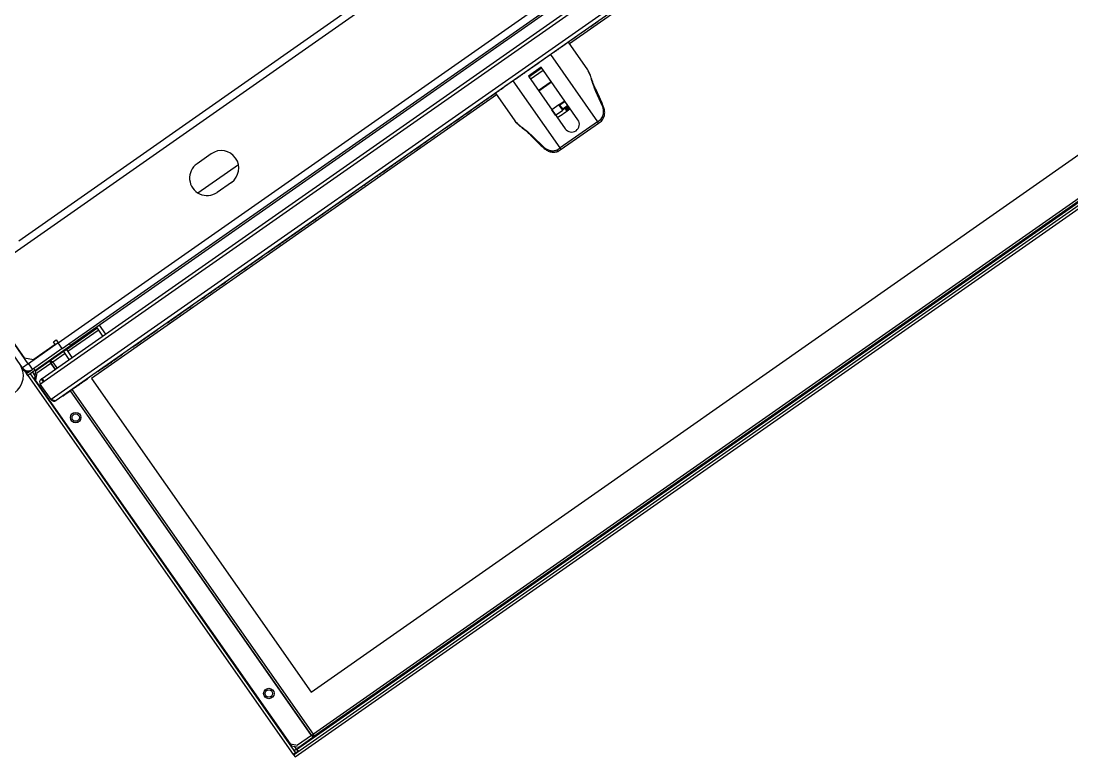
# Model space of a CAD drawing. Header units: millimetres. Extents: x 152904052 to 153933663, y 538271515 to 539240469.
# Drawn here: x 153353536 to 153354139, y 538946121 to 538946543 of the extents above; entities that cross this region are included whole.
import ezdxf

# ---------------------------------------------------------------- set-up
doc = ezdxf.new("R2010")
doc.units = ezdxf.units.MM
doc.layers.add('POWR', color=5, linetype='Continuous')

msp = doc.modelspace()

# ---------------------------------------------------------------- linework, layer by layer
at = {"layer": 'POWR', "color": 7}
for p, q in [((153353507.84, 538946393.29), (153355303.42, 538947650.57)), ((153353557.62, 538946358.81), (153355318.79, 538947592)), ((153353559.97, 538946355.45), (153355321.15, 538947588.64)), ((153353534.97, 538946417.3), (153354384.11, 538947011.87)), ((153353548.38, 538946338.36), (153354440.1, 538946962.75)), ((153353549.53, 538946336.73), (153354441.25, 538946961.11)), ((153354449.71, 538946953.74), (153353553.56, 538946326.24)), ((153354449.2, 538946950.81), (153353556.49, 538946325.73)), ((153354414.62, 538946952.42), (153353564.75, 538946357.33)), ((153353692.41, 538946122.72), (153354593.47, 538946753.66)), ((153353693.32, 538946121.41), (153354594.39, 538946752.35)), ((153353694.22, 538946125.71), (153354590.05, 538946752.97)), ((153353702.54, 538946158.64), (153354556.1, 538946756.3)), ((153354580.07, 538946746.47), (153353703.58, 538946132.75)), ((153354578.26, 538946746.79), (153353703.9, 538946134.56)), ((153353912.38, 538946573.4), (153353850.62, 538946530.15)), ((153353863.71, 538946540.73), (153353863.66, 538946540.81)), ((153353864.93, 538946541.58), (153353864.87, 538946541.66)), ((153353865.99, 538946542.32), (153353865.93, 538946542.4)), ((153353867.04, 538946543.06), (153353866.98, 538946543.14)), ((153353855.58, 538946535.04), (153353853.57, 538946533.63)), ((153353855.58, 538946535.04), (153353855.53, 538946535.12)), ((153353859.95, 538946538.09), (153353859.89, 538946538.17)), ((153353861.05, 538946538.86), (153353860.99, 538946538.94)), ((153353862.02, 538946539.54), (153353861.96, 538946539.62)), ((153353846.1, 538946528.39), (153353846.04, 538946528.48)), ((153353848.37, 538946529.99), (153353848.31, 538946530.07)), ((153353861.08, 538946515.2), (153353849.96, 538946531.09)), ((153353850.07, 538946531.17), (153353850.01, 538946531.25)), ((153353851.03, 538946531.85), (153353850.98, 538946531.93)), ((153353852.14, 538946532.62), (153353852.08, 538946532.7)), ((153353853.24, 538946533.4), (153353853.18, 538946533.48)), ((153353838.81, 538946523.29), (153353833.68, 538946519.7)), ((153353839.72, 538946523.93), (153353866.62, 538946485.51)), ((153353841.16, 538946524.94), (153353841.11, 538946525.02)), ((153353842.13, 538946525.61), (153353842.07, 538946525.7)), ((153353843.83, 538946526.8), (153353843.77, 538946526.88)), ((153353834.42, 538946516.67), (153353827.05, 538946511.51)), ((153353833.54, 538946519.6), (153353833.48, 538946519.68)), ((153353855.47, 538946486.61), (153353834.42, 538946516.67)), ((153353822.3, 538946511.73), (153353822.24, 538946511.81)), ((153353824.12, 538946513.01), (153353824.06, 538946513.09)), ((153353826.4, 538946514.6), (153353826.34, 538946514.68)), ((153353827.05, 538946511.51), (153353848.1, 538946481.45)), ((153353827.27, 538946511.18), (153353834.65, 538946516.35)), ((153353828.13, 538946509.96), (153353835.51, 538946515.12)), ((153353828.67, 538946516.19), (153353828.61, 538946516.27)), ((153353819.11, 538946509.5), (153353813.54, 538946505.6)), ((153353845.32, 538946470.59), (153353818.42, 538946509.01)), ((153353819.25, 538946509.6), (153353819.19, 538946509.68)), ((153353832.72, 538946503.4), (153353840.1, 538946508.56)), ((153353840.36, 538946508.19), (153353832.99, 538946503.02)), ((153353808.84, 538946500.9), (153353576.7, 538946338.35)), ((153353803.97, 538946498.89), (153353803.91, 538946498.98)), ((153353806.24, 538946500.49), (153353806.18, 538946500.57)), ((153353808.18, 538946501.84), (153353819.31, 538946485.95)), ((153353808.51, 538946502.08), (153353808.46, 538946502.16)), ((153353810.42, 538946503.41), (153353810.37, 538946503.5)), ((153353867.69, 538946499.89), (153353865.77, 538946504.05)), ((153353869.54, 538946494.44), (153353865.78, 538946502.8)), ((153353869.97, 538946494.49), (153353866.07, 538946502.83)), ((153353869.27, 538946496.19), (153353867.69, 538946499.89)), ((153353794.64, 538946492.36), (153353794.58, 538946492.44)), ((153353799.04, 538946495.44), (153353794.78, 538946492.46)), ((153353802.23, 538946497.67), (153353802.17, 538946497.76)), ((153353840.48, 538946492.35), (153353840.47, 538946492.34)), ((153353844.55, 538946495.2), (153353840.48, 538946492.35)), ((153353842.66, 538946489.24), (153353840.48, 538946492.35)), ((153353844.71, 538946495.32), (153353844.55, 538946495.2)), ((153353846.73, 538946492.09), (153353844.55, 538946495.2)), ((153353844.71, 538946495.32), (153353847.84, 538946497.51)), ((153353848.13, 538946497.1), (153353845.16, 538946495.02)), ((153353846.71, 538946492.82), (153353845.16, 538946495.02)), ((153353846.71, 538946492.82), (153353849.67, 538946494.89)), ((153353849.95, 538946494.49), (153353846.86, 538946492.32)), ((153353848.59, 538946492.1), (153353850.63, 538946493.52)), ((153353850.32, 538946493.96), (153353848.66, 538946492.8)), ((153353848.66, 538946492.8), (153353848.72, 538946492.72)), ((153353850.38, 538946493.88), (153353848.72, 538946492.72)), ((153353869.43, 538946495.63), (153353869.27, 538946496.19)), ((153353786.44, 538946486.62), (153353787.21, 538946487.16)), ((153353787.49, 538946487.36), (153353787.44, 538946487.44)), ((153353787.65, 538946487.47), (153353787.6, 538946487.55)), ((153353788.71, 538946488.21), (153353788.65, 538946488.29)), ((153353789.77, 538946488.95), (153353789.71, 538946489.03)), ((153353791.59, 538946490.23), (153353791.54, 538946490.31)), ((153353842.66, 538946489.24), (153353846.73, 538946492.09)), ((153353848.53, 538946492.18), (153353848.59, 538946492.1)), ((153353866.62, 538946485.51), (153353868.46, 538946486.8)), ((153353779.15, 538946481.52), (153353773.84, 538946477.8)), ((153353779.3, 538946481.62), (153353779.24, 538946481.7)), ((153353780.35, 538946482.36), (153353780.29, 538946482.44)), ((153353783.39, 538946484.49), (153353783.34, 538946484.57)), ((153353820.5, 538946484.67), (153353819.47, 538946485.8)), ((153353866.62, 538946485.51), (153353845.32, 538946470.59)), ((153353845.89, 538946469.77), (153353867.19, 538946484.69)), ((153353867.19, 538946484.69), (153353866.62, 538946485.51)), ((153353867.19, 538946484.69), (153353868.89, 538946485.88)), ((153353768.79, 538946474.26), (153353768.73, 538946474.34)), ((153353770, 538946475.11), (153353769.95, 538946475.19)), ((153353773.69, 538946477.7), (153353773.64, 538946477.78)), ((153353828.19, 538946477.73), (153353831.44, 538946474.51)), ((153353829.23, 538946477.04), (153353835.74, 538946470.52)), ((153353829.35, 538946477.3), (153353835.93, 538946470.9)), ((153353831.44, 538946474.51), (153353834.37, 538946471.75)), ((153353765.46, 538946471.93), (153353765.4, 538946472.01)), ((153353766.67, 538946472.78), (153353766.62, 538946472.86)), ((153353767.73, 538946473.52), (153353767.67, 538946473.6)), ((153353834.37, 538946471.75), (153353834.94, 538946471.31)), ((153353843.47, 538946469.3), (153353845.32, 538946470.59)), ((153353844.19, 538946468.59), (153353845.89, 538946469.77)), ((153353845.89, 538946469.77), (153353845.32, 538946470.59)), ((153353645.36, 538946467.12), (153353637.17, 538946461.39)), ((153353752.19, 538946462.64), (153353752.13, 538946462.72)), ((153353759.27, 538946467.59), (153353754.44, 538946464.22)), ((153353759.41, 538946467.69), (153353759.35, 538946467.77)), ((153353637.62, 538946444.71), (153353660.88, 538946460.99)), ((153353747.16, 538946459.11), (153353747.1, 538946459.2)), ((153353751.26, 538946461.98), (153353751.2, 538946462.07)), ((153353656.83, 538946450.74), (153353648.64, 538946445)), ((153353739.87, 538946454.01), (153353734.06, 538946449.95)), ((153353740.01, 538946454.11), (153353739.96, 538946454.19)), ((153353726.78, 538946444.84), (153353726.72, 538946444.93)), ((153353727.83, 538946445.58), (153353727.78, 538946445.67)), ((153353730.88, 538946447.71), (153353730.82, 538946447.8)), ((153353733.92, 538946449.85), (153353733.86, 538946449.93)), ((153353719.32, 538946439.62), (153353714.56, 538946436.29)), ((153353719.63, 538946439.84), (153353719.58, 538946439.92)), ((153353722.68, 538946441.97), (153353722.62, 538946442.06)), ((153353711.33, 538946434.03), (153353711.27, 538946434.11)), ((153353712.85, 538946435.09), (153353712.79, 538946435.17)), ((153353714.37, 538946436.16), (153353714.31, 538946436.24)), ((153353699.22, 538946425.55), (153353699.94, 538946426.05)), ((153353700.09, 538946426.15), (153353700.03, 538946426.24)), ((153353701.61, 538946427.22), (153353701.55, 538946427.3)), ((153353703.13, 538946428.29), (153353703.07, 538946428.37)), ((153353706.17, 538946430.42), (153353706.12, 538946430.5)), ((153353707.23, 538946431.16), (153353707.17, 538946431.24)), ((153353708.29, 538946431.9), (153353708.23, 538946431.98)), ((153353693.85, 538946421.79), (153353695.49, 538946422.94)), ((153353694.15, 538946422), (153353694.09, 538946422.08)), ((153353695.49, 538946422.94), (153353695.43, 538946423.02)), ((153353695.72, 538946423.1), (153353695.67, 538946423.18)), ((153353695.72, 538946423.1), (153353697.02, 538946424.01)), ((153353697.02, 538946424.01), (153353696.96, 538946424.09)), ((153353698.86, 538946425.29), (153353698.8, 538946425.38)), ((153353699.22, 538946425.55), (153353699.16, 538946425.63)), ((153353686.42, 538946416.58), (153353686.72, 538946416.79)), ((153353687, 538946416.99), (153353686.95, 538946417.08)), ((153353691.1, 538946419.86), (153353691.05, 538946419.95)), ((153353674.44, 538946408.19), (153353674.38, 538946408.28)), ((153353676.88, 538946409.91), (153353676.83, 538946409.99)), ((153353676.88, 538946409.91), (153353678.18, 538946410.82)), ((153353678.18, 538946410.82), (153353678.12, 538946410.9)), ((153353667.29, 538946403.19), (153353667.24, 538946403.27)), ((153353669.57, 538946404.78), (153353669.51, 538946404.87)), ((153353671.39, 538946406.06), (153353671.34, 538946406.15)), ((153353663.19, 538946400.32), (153353663.14, 538946400.4)), ((153353537.14, 538946344.47), (153353503.35, 538946392.72)), ((153353540.42, 538946346.76), (153353506.63, 538946395.01)), ((153353507.84, 538946393.29), (153353538.06, 538946350.12)), ((153353648.29, 538946389.88), (153353648.23, 538946389.97)), ((153353651.33, 538946392.02), (153353651.27, 538946392.1)), ((153353640.09, 538946384.14), (153353640.03, 538946384.23)), ((153353643.13, 538946386.27), (153353643.07, 538946386.36)), ((153353646.17, 538946388.4), (153353646.12, 538946388.49)), ((153353647.23, 538946389.14), (153353647.17, 538946389.23)), ((153353647.52, 538946389.35), (153353647.93, 538946389.64)), ((153353632.42, 538946378.77), (153353632.36, 538946378.85)), ((153353634.49, 538946380.22), (153353634.43, 538946380.3)), ((153353624.8, 538946373.44), (153353624.74, 538946373.52)), ((153353562.43, 538946354.98), (153353579.84, 538946367.17)), ((153353563.18, 538946353.91), (153353580.59, 538946366.1)), ((153353579.5, 538946367.66), (153353583.03, 538946362.62)), ((153353581.14, 538946368.81), (153353584.66, 538946363.77)), ((153353614.6, 538946366.3), (153353614.54, 538946366.38)), ((153353620.09, 538946370.14), (153353620.04, 538946370.22)), ((153353554.83, 538946359.3), (153353556.47, 538946360.45)), ((153353556.47, 538946360.45), (153353557.62, 538946358.81)), ((153353606.4, 538946360.56), (153353606.34, 538946360.64)), ((153353607.46, 538946361.29), (153353607.4, 538946361.38)), ((153353608.51, 538946362.03), (153353608.46, 538946362.12)), ((153353557.67, 538946358.73), (153353540.55, 538946346.74)), ((153353559.97, 538946355.45), (153353542.85, 538946343.46)), ((153353555.92, 538946357.74), (153353543.63, 538946349.14)), ((153353544.27, 538946343), (153353564.75, 538946357.33)), ((153353560.71, 538946353.77), (153353547.28, 538946344.37)), ((153353555.92, 538946357.74), (153353554.83, 538946359.3)), ((153353557.67, 538946358.73), (153353557.62, 538946358.81)), ((153353559.97, 538946355.45), (153353557.67, 538946358.73)), ((153353560.71, 538946353.77), (153353560.37, 538946354.27)), ((153353562.49, 538946354.9), (153353560.85, 538946353.75)), ((153353563.98, 538946349.29), (153353560.85, 538946353.75)), ((153353565.62, 538946350.43), (153353562.49, 538946354.9)), ((153353564.75, 538946357.33), (153353564.06, 538946358.32)), ((153353603.89, 538946358.79), (153353603.83, 538946358.88)), ((153353538.06, 538946350.12), (153353543.63, 538946349.14)), ((153353553.42, 538946347.2), (153353552.73, 538946348.18)), ((153353553.42, 538946347.2), (153353554.54, 538946347.86)), ((153353553.46, 538946347.14), (153353554.44, 538946347.83)), ((153353554.54, 538946347.86), (153353553.47, 538946347.12)), ((153353554.54, 538946347.86), (153353561.54, 538946352.77)), ((153353556.98, 538946344.38), (153353554.54, 538946347.86)), ((153353589.84, 538946348.96), (153353589.79, 538946349.04)), ((153353540.42, 538946346.76), (153353537.14, 538946344.47)), ((153353538.17, 538946342.99), (153353537.14, 538946344.47)), ((153353538.51, 538946343.23), (153353538.17, 538946342.99)), ((153353538.17, 538946342.99), (153353539.49, 538946341.11)), ((153353539.49, 538946341.11), (153353542.85, 538946343.46)), ((153353544.27, 538946343), (153353540.18, 538946340.13)), ((153353540.55, 538946346.74), (153353542.85, 538946343.46)), ((153353540.65, 538946342.24), (153353540.8, 538946342.03)), ((153353541.1, 538946342.48), (153353540.69, 538946342.19)), ((153353540.74, 538946342.11), (153353542.05, 538946343.03)), ((153353540.91, 538946342.74), (153353541.1, 538946342.48)), ((153353541.1, 538946342.48), (153353541.7, 538946342.9)), ((153353542.05, 538946343.03), (153353542.11, 538946342.95)), ((153353542.8, 538946341.96), (153353544.23, 538946339.92)), ((153353543.59, 538946343.98), (153353544.27, 538946343)), ((153353544.7, 538946342.56), (153353543.96, 538946338.38)), ((153353547.28, 538946344.37), (153353544.7, 538946342.56)), ((153353545.43, 538946341.52), (153353553.37, 538946347.08)), ((153353547.28, 538946344.37), (153353546.94, 538946344.86)), ((153353553.46, 538946347.14), (153353553.37, 538946347.08)), ((153353553.37, 538946347.08), (153353555.83, 538946343.58)), ((153353555.91, 538946343.64), (153353553.47, 538946347.12)), ((153353583.47, 538946344.5), (153353583.41, 538946344.58)), ((153353587.57, 538946347.37), (153353587.51, 538946347.45)), ((153353540.18, 538946340.13), (153353539.49, 538946341.11)), ((153353540.18, 538946340.13), (153353692.35, 538946122.81)), ((153353541.49, 538946341.05), (153353693.66, 538946123.72)), ((153353543.96, 538946338.38), (153353544.69, 538946337.34)), ((153353545.43, 538946341.52), (153353544.69, 538946337.34)), ((153353690.64, 538946128.9), (153353544.69, 538946337.34)), ((153353547.31, 538946335.17), (153353549.53, 538946336.73)), ((153353547.8, 538946337.96), (153353548.32, 538946338.32)), ((153353547.8, 538946337.96), (153353548.95, 538946336.32)), ((153353548.32, 538946338.32), (153353548.38, 538946338.36)), ((153353549.47, 538946336.68), (153353548.32, 538946338.32)), ((153353549.53, 538946336.73), (153353548.38, 538946338.36)), ((153353576.7, 538946338.35), (153353702.54, 538946158.64)), ((153353553.56, 538946326.24), (153353547.31, 538946335.17)), ((153353564.49, 538946331.21), (153353702.77, 538946133.73)), ((153353702.83, 538946133.81), (153353564.57, 538946331.27)), ((153353565.41, 538946331.85), (153353565.35, 538946331.94)), ((153353703.9, 538946134.56), (153353565.64, 538946332.01)), ((153353567.68, 538946333.44), (153353567.63, 538946333.53)), ((153353560.54, 538946328.44), (153353560.48, 538946328.53)), ((153353702.77, 538946133.73), (153353694.82, 538946128.17)), ((153353695.55, 538946127.12), (153353703.5, 538946132.69)), ((153353702.77, 538946133.73), (153353702.85, 538946133.79)), ((153353702.83, 538946133.81), (153353703.9, 538946134.56)), ((153353702.85, 538946133.79), (153353703.83, 538946134.47)), ((153353703.9, 538946134.56), (153353702.89, 538946133.73)), ((153353702.89, 538946133.73), (153353703.58, 538946132.75)), ((153353703.58, 538946132.75), (153353703.5, 538946132.69)), ((153353690.64, 538946128.9), (153353691.37, 538946127.86)), ((153353690.64, 538946128.9), (153353694.82, 538946128.17)), ((153353691.37, 538946127.86), (153353695.55, 538946127.12)), ((153353692.9, 538946127.59), (153353694.22, 538946125.71)), ((153353693.66, 538946123.72), (153353692.35, 538946122.81)), ((153353692.37, 538946122.78), (153353692.35, 538946122.81)), ((153353695.31, 538946124.84), (153353692.37, 538946122.78)), ((153353692.41, 538946122.72), (153353692.37, 538946122.78)), ((153353692.41, 538946122.72), (153353693.32, 538946121.41))]:
    msp.add_line(p, q, dxfattribs=at)
at = {"layer": 'POWR', "color": 7, "flags": 128}
for points in [[(153353865.77, 538946504.05), (153353865.78, 538946504.01), (153353865.73, 538946503.92), (153353865.65, 538946503.84)], [(153353867.69, 538946499.89), (153353867.69, 538946499.87), (153353867.65, 538946499.79), (153353867.55, 538946499.69)], [(153353869.97, 538946494.49), (153353869.97, 538946494.49), (153353869.9, 538946494.51), (153353869.76, 538946494.49), (153353869.54, 538946494.44)], [(153353828.19, 538946477.73), (153353828.22, 538946477.71), (153353828.32, 538946477.73), (153353828.42, 538946477.77)], [(153353831.68, 538946474.57), (153353831.55, 538946474.5), (153353831.46, 538946474.5), (153353831.44, 538946474.51)], [(153353835.93, 538946470.9), (153353835.8, 538946470.72), (153353835.74, 538946470.59), (153353835.74, 538946470.52), (153353835.74, 538946470.52)], [(153353562.49, 538946354.9), (153353562.22, 538946355.21), (153353561.99, 538946355.4)]]:
    msp.add_lwpolyline(points, dxfattribs=at)
at = {"layer": 'POWR', "color": 7}
for centre, radius in [((153353567.64, 538946315.9), 3), ((153353567.64, 538946315.9), 2.1), ((153353678.34, 538946157.8), 3), ((153353678.34, 538946157.8), 2.1)]:
    msp.add_circle(centre, radius, dxfattribs=at)
for centre, radius, start, end in [((153353865.95, 538946502.53), 0.323, 69.39241, 122.23187), ((153353789.43, 538946573.07), 101, 302.44637, 307.55364), ((153353830.63, 538946501.15), 18.47, 330.65661, 331.47693), ((153353842.69, 538946493.73), 6.04, 345.14004, 351.17991), ((153353842.75, 538946493.65), 6.04, 345.11148, 351.15069), ((153353851.78, 538946484.03), 4.5, 214.99999, 34.99999), ((153353867.36, 538946485.73), 1.54, 5.51994, 44.03293), ((153353868.32, 538946486.7), 1, 304.99999, 321.2293), ((153353829.55, 538946477.04), 0.324, 127.81241, 180.51799), ((153353651.09, 538946458.93), 10, 304.99999, 124.99999), ((153353844.86, 538946469.98), 1.54, 205.96707, 244.48005), ((153353843.62, 538946469.4), 1, 288.73931, 304.99999), ((153353642.9, 538946453.2), 10, 124.99999, 304.99999), ((153353560.77, 538946353.69), 0.1, 34.99999, 124.99999), ((153353525.65, 538946339.96), 12, 304.99999, 34.99999), ((153353540.5, 538946346.82), 4.1, 214.99999, 304.99999), ((153353539.89, 538946344.2), 2.1, 214.99999, 304.99999), ((153353540.5, 538946346.82), 0.1, 214.99999, 304.99999), ((153353548.95, 538946336.32), 2, 124.99999, 214.99999), ((153353555.28, 538946327.45), 2.1, 214.99999, 304.99999)]:
    msp.add_arc(centre, radius, start, end, dxfattribs=at)
for points, knots in [([(153353862.02, 538946539.54), (153353862.09, 538946539.59), (153353862.25, 538946539.7), (153353863.03, 538946540.25), (153353863.43, 538946540.53)], [0, 0, 0, 0, 0.498681, 1, 1, 1, 1]), ([(153353863.71, 538946540.73), (153353863.76, 538946540.76), (153353863.87, 538946540.84), (153353864.28, 538946541.12), (153353864.61, 538946541.35), (153353864.64, 538946541.38)], [0, 0, 0, 0, 0.4628822, 0.9389635, 1, 1, 1, 1]), ([(153353864.93, 538946541.58), (153353864.95, 538946541.59), (153353865, 538946541.63), (153353865.27, 538946541.82), (153353865.6, 538946542.05), (153353865.86, 538946542.23), (153353865.99, 538946542.32)], [0, 0, 0, 0, 0.277096, 0.562127, 0.784508, 1, 1, 1, 1]), ([(153353865.99, 538946542.32), (153353866.09, 538946542.39), (153353866.29, 538946542.53), (153353866.58, 538946542.73), (153353866.83, 538946542.91), (153353867.01, 538946543.04), (153353867.03, 538946543.05), (153353867.04, 538946543.06)], [0, 0, 0, 0, 0.202461, 0.382409, 0.553418, 0.762152, 1, 1, 1, 1]), ([(153353858.84, 538946537.32), (153353858.89, 538946537.35), (153353858.96, 538946537.4), (153353859.47, 538946537.76), (153353859.66, 538946537.89)], [0, 0, 0, 0, 0.636046, 1, 1, 1, 1]), ([(153353859.95, 538946538.09), (153353859.99, 538946538.12), (153353860.07, 538946538.18), (153353860.56, 538946538.52), (153353860.76, 538946538.66)], [0, 0, 0, 0, 0.573497, 1, 1, 1, 1]), ([(153353861.05, 538946538.86), (153353861.1, 538946538.9), (153353861.15, 538946538.94), (153353861.66, 538946539.29), (153353861.73, 538946539.34)], [0, 0, 0, 0, 0.864861, 1, 1, 1, 1]), ([(153353846.1, 538946528.39), (153353846.32, 538946528.55), (153353846.75, 538946528.85), (153353847.37, 538946529.29), (153353847.91, 538946529.66), (153353848.3, 538946529.94), (153353848.35, 538946529.97), (153353848.37, 538946529.99)], [0, 0, 0, 0, 0.200326, 0.380186, 0.552394, 0.762539, 1, 1, 1, 1]), ([(153353848.66, 538946530.19), (153353848.83, 538946530.31), (153353849.36, 538946530.68), (153353849.94, 538946531.08), (153353850.02, 538946531.14), (153353850.07, 538946531.17)], [0, 0, 0, 0, 0.183834, 0.566866, 1, 1, 1, 1]), ([(153353850.35, 538946531.37), (153353850.49, 538946531.47), (153353850.98, 538946531.81), (153353851.01, 538946531.83), (153353851.03, 538946531.85)], [0, 0, 0, 0, 0.285051, 1, 1, 1, 1]), ([(153353851.32, 538946532.05), (153353851.48, 538946532.16), (153353852.07, 538946532.57), (153353852.11, 538946532.6), (153353852.14, 538946532.62)], [0, 0, 0, 0, 0.278107, 1, 1, 1, 1]), ([(153353852.42, 538946532.82), (153353852.56, 538946532.92), (153353853.19, 538946533.36), (153353853.22, 538946533.38), (153353853.24, 538946533.4)], [0, 0, 0, 0, 0.216364, 1, 1, 1, 1]), ([(153353838.96, 538946523.39), (153353839, 538946523.42), (153353839.08, 538946523.48), (153353839.59, 538946523.83), (153353839.77, 538946523.96)], [0, 0, 0, 0, 0.6377227, 1, 1, 1, 1]), ([(153353840.06, 538946524.16), (153353840.1, 538946524.2), (153353840.18, 538946524.25), (153353840.67, 538946524.59), (153353840.88, 538946524.74)], [0, 0, 0, 0, 0.5752, 1, 1, 1, 1]), ([(153353841.16, 538946524.94), (153353841.21, 538946524.97), (153353841.26, 538946525.01), (153353841.77, 538946525.37), (153353841.84, 538946525.41)], [0, 0, 0, 0, 0.8657195, 1, 1, 1, 1]), ([(153353842.13, 538946525.61), (153353842.21, 538946525.67), (153353842.36, 538946525.77), (153353843.15, 538946526.33), (153353843.54, 538946526.6)], [0, 0, 0, 0, 0.500808, 1, 1, 1, 1]), ([(153353843.83, 538946526.8), (153353843.87, 538946526.84), (153353843.97, 538946526.9), (153353844.56, 538946527.32), (153353845.28, 538946527.82), (153353845.83, 538946528.2), (153353846.1, 538946528.39)], [0, 0, 0, 0, 0.278741, 0.563046, 0.784518, 1, 1, 1, 1]), ([(153353828.95, 538946516.39), (153353829.16, 538946516.53), (153353829.74, 538946516.94), (153353830.36, 538946517.37), (153353830.45, 538946517.44), (153353830.49, 538946517.47)], [0, 0, 0, 0, 0.208809, 0.582111, 1, 1, 1, 1]), ([(153353830.78, 538946517.67), (153353831.17, 538946517.94), (153353832.2, 538946518.66), (153353833.31, 538946519.44), (153353833.46, 538946519.54), (153353833.54, 538946519.6)], [0, 0, 0, 0, 0.220418, 0.587952, 1, 1, 1, 1]), ([(153353819.25, 538946509.6), (153353819.31, 538946509.64), (153353819.44, 538946509.73), (153353820.42, 538946510.41), (153353821.28, 538946511.02), (153353821.95, 538946511.48), (153353822.01, 538946511.53)], [0, 0, 0, 0, 0.320732, 0.643848, 0.967889, 1, 1, 1, 1]), ([(153353822.3, 538946511.73), (153353822.39, 538946511.79), (153353822.57, 538946511.92), (153353823.28, 538946512.41), (153353823.82, 538946512.79), (153353823.84, 538946512.8)], [0, 0, 0, 0, 0.488031, 0.980841, 1, 1, 1, 1]), ([(153353824.12, 538946513.01), (153353824.17, 538946513.04), (153353824.26, 538946513.1), (153353824.86, 538946513.52), (153353825.58, 538946514.02), (153353826.12, 538946514.41), (153353826.4, 538946514.6)], [0, 0, 0, 0, 0.280617, 0.564085, 0.784519, 1, 1, 1, 1]), ([(153353826.4, 538946514.6), (153353826.62, 538946514.75), (153353827.05, 538946515.05), (153353827.67, 538946515.49), (153353828.2, 538946515.86), (153353828.6, 538946516.14), (153353828.64, 538946516.17), (153353828.67, 538946516.19)], [0, 0, 0, 0, 0.197776, 0.377561, 0.551236, 0.763085, 1, 1, 1, 1]), ([(153353865.78, 538946502.8), (153353865.26, 538946504.02), (153353864.23, 538946506.43), (153353863.24, 538946509.9), (153353862.29, 538946513.03), (153353861.49, 538946514.48), (153353861.08, 538946515.2)], [0, 0, 0, 0, 0.250492, 0.499894, 0.749533, 1, 1, 1, 1]), ([(153353866.07, 538946502.83), (153353865.52, 538946504.06), (153353864.45, 538946506.49), (153353863.38, 538946509.89), (153353862.54, 538946512.47), (153353861.93, 538946513.56), (153353861.72, 538946513.92)], [0, 0, 0, 0, 0.296401, 0.584906, 0.860456, 1, 1, 1, 1]), ([(153353810.71, 538946503.62), (153353810.94, 538946503.78), (153353811.73, 538946504.33), (153353812.7, 538946505.01), (153353813.39, 538946505.49), (153353813.39, 538946505.49), (153353813.39, 538946505.49)], [0, 0, 0, 0, 0.127386, 0.442572, 0.778727, 1, 1, 1, 1]), ([(153353802.23, 538946497.67), (153353802.3, 538946497.73), (153353802.45, 538946497.83), (153353803.27, 538946498.41), (153353803.68, 538946498.69)], [0, 0, 0, 0, 0.505805, 1, 1, 1, 1]), ([(153353803.97, 538946498.89), (153353804.01, 538946498.93), (153353804.11, 538946498.99), (153353804.7, 538946499.41), (153353805.42, 538946499.91), (153353805.97, 538946500.3), (153353806.24, 538946500.49)], [0, 0, 0, 0, 0.282673, 0.565113, 0.784379, 1, 1, 1, 1]), ([(153353805.27, 538946499.8), (153353805.31, 538946499.83), (153353805.38, 538946499.89), (153353805.79, 538946500.17), (153353806.1, 538946500.39), (153353806.2, 538946500.46)], [0, 0, 0, 0, 0.407525, 0.812587, 1, 1, 1, 1]), ([(153353806.24, 538946500.49), (153353806.47, 538946500.64), (153353806.9, 538946500.95), (153353807.52, 538946501.38), (153353808.05, 538946501.75), (153353808.44, 538946502.03), (153353808.49, 538946502.06), (153353808.51, 538946502.08)], [0, 0, 0, 0, 0.195186, 0.375029, 0.550308, 0.763878, 1, 1, 1, 1]), ([(153353808.8, 538946502.28), (153353809.04, 538946502.44), (153353809.65, 538946502.87), (153353810.29, 538946503.32), (153353810.38, 538946503.38), (153353810.42, 538946503.41)], [0, 0, 0, 0, 0.232742, 0.596915, 1, 1, 1, 1]), ([(153353791.88, 538946490.43), (153353792.27, 538946490.7), (153353793.3, 538946491.42), (153353794.4, 538946492.19), (153353794.55, 538946492.3), (153353794.64, 538946492.36)], [0, 0, 0, 0, 0.2229314, 0.5937136, 1, 1, 1, 1]), ([(153353799.18, 538946495.54), (153353799.24, 538946495.59), (153353799.37, 538946495.67), (153353800.35, 538946496.36), (153353801.21, 538946496.96), (153353801.88, 538946497.43), (153353801.94, 538946497.47)], [0, 0, 0, 0, 0.323387, 0.646124, 0.968107, 1, 1, 1, 1]), ([(153353845.16, 538946495.02), (153353845.13, 538946495.06), (153353845.06, 538946495.15), (153353844.96, 538946495.25), (153353844.85, 538946495.32), (153353844.77, 538946495.34), (153353844.73, 538946495.32), (153353844.71, 538946495.32)], [0, 0, 0, 0, 0.199084, 0.398243, 0.602154, 0.81712, 1, 1, 1, 1]), ([(153353846.86, 538946492.32), (153353846.86, 538946492.35), (153353846.88, 538946492.4), (153353846.86, 538946492.53), (153353846.8, 538946492.68), (153353846.73, 538946492.77), (153353846.71, 538946492.82)], [0, 0, 0, 0, 0.258878, 0.5197, 0.769477, 1, 1, 1, 1]), ([(153353868.46, 538946486.8), (153353868.87, 538946487.36), (153353869.67, 538946488.48), (153353870.21, 538946490.44), (153353870.2, 538946492.46), (153353869.76, 538946493.78), (153353869.54, 538946494.44)], [0, 0, 0, 0, 0.250258, 0.499045, 0.748633, 1, 1, 1, 1]), ([(153353869.09, 538946486.07), (153353869.52, 538946486.7), (153353870.37, 538946487.97), (153353870.84, 538946490.17), (153353870.73, 538946492.38), (153353870.22, 538946493.79), (153353869.97, 538946494.49)], [0, 0, 0, 0, 0.253049, 0.505786, 0.755206, 1, 1, 1, 1]), ([(153353783.39, 538946484.49), (153353783.48, 538946484.55), (153353783.64, 538946484.66), (153353784.71, 538946485.41), (153353786.03, 538946486.33), (153353787.01, 538946487.02), (153353787.49, 538946487.36)], [0, 0, 0, 0, 0.284722, 0.565801, 0.783864, 1, 1, 1, 1]), ([(153353787.65, 538946487.47), (153353787.68, 538946487.49), (153353787.72, 538946487.52), (153353787.99, 538946487.71), (153353788.33, 538946487.95), (153353788.59, 538946488.12), (153353788.71, 538946488.21)], [0, 0, 0, 0, 0.284527, 0.565941, 0.784106, 1, 1, 1, 1]), ([(153353788.71, 538946488.21), (153353788.82, 538946488.28), (153353789.02, 538946488.43), (153353789.31, 538946488.63), (153353789.55, 538946488.8), (153353789.73, 538946488.93), (153353789.76, 538946488.94), (153353789.77, 538946488.95)], [0, 0, 0, 0, 0.192797, 0.372769, 0.549614, 0.764802, 1, 1, 1, 1]), ([(153353790.05, 538946489.15), (153353790.26, 538946489.3), (153353790.84, 538946489.7), (153353791.45, 538946490.13), (153353791.55, 538946490.2), (153353791.59, 538946490.23)], [0, 0, 0, 0, 0.21141, 0.588016, 1, 1, 1, 1]), ([(153353868.46, 538946486.8), (153353868.54, 538946486.73), (153353868.7, 538946486.6), (153353868.9, 538946486.4), (153353869.05, 538946486.23), (153353869.1, 538946486.14), (153353869.11, 538946486.09), (153353869.1, 538946486.08), (153353869.09, 538946486.07)], [0, 0, 0, 0, 0.202775, 0.416337, 0.615691, 0.832668, 0.904295, 1, 1, 1, 1]), ([(153353779.3, 538946481.62), (153353779.34, 538946481.65), (153353779.4, 538946481.69), (153353779.9, 538946482.04), (153353780.06, 538946482.16)], [0, 0, 0, 0, 0.666638, 1, 1, 1, 1]), ([(153353780.35, 538946482.36), (153353780.41, 538946482.4), (153353780.53, 538946482.48), (153353781.51, 538946483.17), (153353782.38, 538946483.78), (153353783.05, 538946484.25), (153353783.11, 538946484.29)], [0, 0, 0, 0, 0.326255, 0.648557, 0.96833, 1, 1, 1, 1]), ([(153353819.31, 538946485.95), (153353819.85, 538946485.32), (153353820.94, 538946484.07), (153353823.54, 538946482.11), (153353826.47, 538946480), (153353828.39, 538946478.2), (153353829.35, 538946477.3)], [0, 0, 0, 0, 0.250334, 0.499658, 0.749382, 1, 1, 1, 1]), ([(153353820.3, 538946484.9), (153353820.57, 538946484.59), (153353821.37, 538946483.65), (153353823.48, 538946482), (153353826.31, 538946479.83), (153353828.24, 538946477.99), (153353829.23, 538946477.04)], [0, 0, 0, 0, 0.136925, 0.411253, 0.697854, 1, 1, 1, 1]), ([(153353767.73, 538946473.52), (153353767.84, 538946473.59), (153353768.04, 538946473.74), (153353768.33, 538946473.94), (153353768.57, 538946474.11), (153353768.75, 538946474.23), (153353768.77, 538946474.25), (153353768.79, 538946474.26)], [0, 0, 0, 0, 0.190165, 0.370551, 0.549345, 0.766286, 1, 1, 1, 1]), ([(153353769.07, 538946474.46), (153353769.22, 538946474.56), (153353769.56, 538946474.8), (153353769.92, 538946475.06), (153353769.98, 538946475.09), (153353770, 538946475.11)], [0, 0, 0, 0, 0.249912, 0.610843, 1, 1, 1, 1]), ([(153353770.29, 538946475.31), (153353770.37, 538946475.37), (153353770.73, 538946475.62), (153353770.75, 538946475.64), (153353770.77, 538946475.65)], [0, 0, 0, 0, 0.236347, 1, 1, 1, 1]), ([(153353771.06, 538946475.85), (153353771.4, 538946476.09), (153353772.39, 538946476.78), (153353773.45, 538946477.52), (153353773.61, 538946477.64), (153353773.69, 538946477.7)], [0, 0, 0, 0, 0.204877, 0.587016, 1, 1, 1, 1]), ([(153353759.41, 538946467.69), (153353759.47, 538946467.73), (153353759.59, 538946467.82), (153353760.56, 538946468.5), (153353761.47, 538946469.14), (153353762.19, 538946469.64), (153353762.29, 538946469.71)], [0, 0, 0, 0, 0.322741, 0.637677, 0.948107, 1, 1, 1, 1]), ([(153353762.57, 538946469.91), (153353762.66, 538946469.97), (153353762.82, 538946470.08), (153353763.85, 538946470.81), (153353764.78, 538946471.46), (153353765.17, 538946471.73)], [0, 0, 0, 0, 0.374024, 0.738018, 1, 1, 1, 1]), ([(153353765.46, 538946471.93), (153353765.51, 538946471.96), (153353765.6, 538946472.03), (153353766.02, 538946472.32), (153353766.35, 538946472.55), (153353766.39, 538946472.58)], [0, 0, 0, 0, 0.476481, 0.940872, 1, 1, 1, 1]), ([(153353766.67, 538946472.78), (153353766.69, 538946472.79), (153353766.74, 538946472.82), (153353767.01, 538946473.02), (153353767.35, 538946473.26), (153353767.6, 538946473.43), (153353767.73, 538946473.52)], [0, 0, 0, 0, 0.286939, 0.566737, 0.783446, 1, 1, 1, 1]), ([(153353835.74, 538946470.52), (153353836.3, 538946470.04), (153353837.45, 538946469.09), (153353839.49, 538946468.22), (153353841.72, 538946467.9), (153353843.2, 538946468.27), (153353843.94, 538946468.46)], [0, 0, 0, 0, 0.244116, 0.493697, 0.74711, 1, 1, 1, 1]), ([(153353835.93, 538946470.9), (153353836.47, 538946470.47), (153353837.56, 538946469.61), (153353839.46, 538946468.91), (153353841.47, 538946468.74), (153353842.8, 538946469.11), (153353843.47, 538946469.3)], [0, 0, 0, 0, 0.251041, 0.499952, 0.749046, 1, 1, 1, 1]), ([(153353843.94, 538946468.46), (153353843.94, 538946468.46), (153353843.92, 538946468.45), (153353843.88, 538946468.48), (153353843.81, 538946468.56), (153353843.7, 538946468.75), (153353843.58, 538946469.01), (153353843.51, 538946469.2), (153353843.47, 538946469.3)], [0, 0, 0, 0, 0.095788, 0.16741, 0.384387, 0.583702, 0.797244, 1, 1, 1, 1]), ([(153353751.54, 538946462.19), (153353751.67, 538946462.27), (153353752.12, 538946462.59), (153353752.16, 538946462.62), (153353752.19, 538946462.64)], [0, 0, 0, 0, 0.269927, 1, 1, 1, 1]), ([(153353752.47, 538946462.84), (153353752.78, 538946463.05), (153353753.49, 538946463.55), (153353754.14, 538946464), (153353754.23, 538946464.07), (153353754.28, 538946464.1)], [0, 0, 0, 0, 0.2711005, 0.6389832, 1, 1, 1, 1]), ([(153353743.06, 538946456.24), (153353743.14, 538946456.3), (153353743.29, 538946456.41), (153353744.37, 538946457.17), (153353745.71, 538946458.1), (153353746.67, 538946458.77), (153353747.16, 538946459.11)], [0, 0, 0, 0, 0.289382, 0.566747, 0.781866, 1, 1, 1, 1]), ([(153353747.16, 538946459.11), (153353747.77, 538946459.54), (153353748.97, 538946460.38), (153353750.32, 538946461.33), (153353751.12, 538946461.89), (153353751.21, 538946461.95), (153353751.26, 538946461.98)], [0, 0, 0, 0, 0.27835, 0.548508, 0.767344, 1, 1, 1, 1]), ([(153353740.01, 538946454.11), (153353740.08, 538946454.16), (153353740.21, 538946454.25), (153353740.93, 538946454.75), (153353741.63, 538946455.24), (153353741.84, 538946455.39)], [0, 0, 0, 0, 0.418774, 0.822133, 1, 1, 1, 1]), ([(153353742.13, 538946455.59), (153353742.16, 538946455.61), (153353742.19, 538946455.64), (153353742.72, 538946456.01), (153353742.77, 538946456.04)], [0, 0, 0, 0, 0.900928, 1, 1, 1, 1]), ([(153353725.72, 538946444.1), (153353725.74, 538946444.12), (153353725.78, 538946444.15), (153353726.06, 538946444.34), (153353726.41, 538946444.58), (153353726.65, 538946444.76), (153353726.78, 538946444.84)], [0, 0, 0, 0, 0.291578, 0.566821, 0.780385, 1, 1, 1, 1]), ([(153353726.78, 538946444.84), (153353726.94, 538946444.95), (153353727.25, 538946445.17), (153353727.59, 538946445.41), (153353727.8, 538946445.56), (153353727.82, 538946445.58), (153353727.83, 538946445.58)], [0, 0, 0, 0, 0.276042, 0.54912, 0.769614, 1, 1, 1, 1]), ([(153353728.12, 538946445.78), (153353728.27, 538946445.89), (153353729, 538946446.4), (153353729.92, 538946447.05), (153353730.74, 538946447.62), (153353730.83, 538946447.68), (153353730.88, 538946447.71)], [0, 0, 0, 0, 0.084425, 0.429681, 0.7083, 1, 1, 1, 1]), ([(153353731.16, 538946447.92), (153353731.55, 538946448.19), (153353732.57, 538946448.9), (153353733.66, 538946449.66), (153353733.83, 538946449.78), (153353733.92, 538946449.85)], [0, 0, 0, 0, 0.2287359, 0.6051431, 1, 1, 1, 1]), ([(153353719.63, 538946439.84), (153353719.69, 538946439.88), (153353719.81, 538946439.96), (153353720.78, 538946440.65), (153353721.67, 538946441.27), (153353722.33, 538946441.73), (153353722.39, 538946441.77)], [0, 0, 0, 0, 0.3375243, 0.657783, 0.9690212, 1, 1, 1, 1]), ([(153353722.68, 538946441.97), (153353722.75, 538946442.03), (153353722.9, 538946442.13), (153353724.01, 538946442.9), (153353724.93, 538946443.55), (153353725.41, 538946443.89), (153353725.43, 538946443.9)], [0, 0, 0, 0, 0.368412, 0.715641, 0.985435, 1, 1, 1, 1]), ([(153353708.57, 538946432.1), (153353708.72, 538946432.2), (153353709.46, 538946432.72), (153353710.37, 538946433.36), (153353711.18, 538946433.93), (153353711.28, 538946433.99), (153353711.33, 538946434.03)], [0, 0, 0, 0, 0.083906, 0.432245, 0.711919, 1, 1, 1, 1]), ([(153353711.66, 538946434.26), (153353711.98, 538946434.48), (153353712.68, 538946434.98), (153353712.79, 538946435.05), (153353712.85, 538946435.09)], [0, 0, 0, 0, 0.463983, 1, 1, 1, 1]), ([(153353713.14, 538946435.29), (153353713.44, 538946435.5), (153353714.2, 538946436.04), (153353714.31, 538946436.11), (153353714.37, 538946436.16)], [0, 0, 0, 0, 0.389317, 1, 1, 1, 1]), ([(153353700.09, 538946426.15), (153353700.16, 538946426.2), (153353700.3, 538946426.3), (153353700.83, 538946426.68), (153353701.31, 538946427.01), (153353701.32, 538946427.02)], [0, 0, 0, 0, 0.512682, 0.99148, 1, 1, 1, 1]), ([(153353701.61, 538946427.22), (153353701.66, 538946427.26), (153353701.76, 538946427.33), (153353702.27, 538946427.68), (153353702.75, 538946428.02), (153353702.84, 538946428.09)], [0, 0, 0, 0, 0.460446, 0.890899, 1, 1, 1, 1]), ([(153353703.13, 538946428.29), (153353703.16, 538946428.31), (153353703.23, 538946428.36), (153353703.77, 538946428.73), (153353704.62, 538946429.33), (153353705.39, 538946429.87), (153353705.86, 538946430.2), (153353705.89, 538946430.22)], [0, 0, 0, 0, 0.2528436, 0.4893944, 0.7175748, 0.9852967, 1, 1, 1, 1]), ([(153353706.17, 538946430.42), (153353706.19, 538946430.43), (153353706.23, 538946430.46), (153353706.51, 538946430.65), (153353706.86, 538946430.9), (153353707.11, 538946431.07), (153353707.23, 538946431.16)], [0, 0, 0, 0, 0.29369, 0.565991, 0.777987, 1, 1, 1, 1]), ([(153353707.23, 538946431.16), (153353707.39, 538946431.27), (153353707.71, 538946431.49), (153353708.04, 538946431.72), (153353708.25, 538946431.87), (153353708.27, 538946431.89), (153353708.29, 538946431.9)], [0, 0, 0, 0, 0.274697, 0.55055, 0.772178, 1, 1, 1, 1]), ([(153353691.39, 538946420.07), (153353691.78, 538946420.34), (153353692.79, 538946421.05), (153353693.87, 538946421.81), (153353694.06, 538946421.93), (153353694.15, 538946422)], [0, 0, 0, 0, 0.233804, 0.614092, 1, 1, 1, 1]), ([(153353697.02, 538946424.01), (153353697.17, 538946424.11), (153353697.46, 538946424.32), (153353698.01, 538946424.7), (153353698.5, 538946425.05), (153353698.74, 538946425.21), (153353698.86, 538946425.29)], [0, 0, 0, 0, 0.2781024, 0.5581581, 0.7786632, 1, 1, 1, 1]), ([(153353698.86, 538946425.29), (153353698.93, 538946425.34), (153353699.07, 538946425.44), (153353699.19, 538946425.53), (153353699.21, 538946425.54), (153353699.22, 538946425.55)], [0, 0, 0, 0, 0.2793225, 0.5592209, 1, 1, 1, 1]), ([(153353682.9, 538946414.12), (153353682.94, 538946414.15), (153353683, 538946414.19), (153353683.54, 538946414.57), (153353684.39, 538946415.17), (153353685.6, 538946416.01), (153353686.53, 538946416.66), (153353687, 538946416.99)], [0, 0, 0, 0, 0.201801, 0.387279, 0.564791, 0.774614, 1, 1, 1, 1]), ([(153353687, 538946416.99), (153353687.62, 538946417.43), (153353688.86, 538946418.3), (153353690.15, 538946419.2), (153353690.95, 538946419.76), (153353691.05, 538946419.83), (153353691.1, 538946419.86)], [0, 0, 0, 0, 0.274466, 0.552901, 0.775045, 1, 1, 1, 1]), ([(153353671.68, 538946406.26), (153353672.07, 538946406.53), (153353673.07, 538946407.24), (153353674.16, 538946408), (153353674.34, 538946408.13), (153353674.44, 538946408.19)], [0, 0, 0, 0, 0.236609, 0.618795, 1, 1, 1, 1]), ([(153353678.18, 538946410.82), (153353678.33, 538946410.92), (153353678.62, 538946411.12), (153353679.17, 538946411.51), (153353679.66, 538946411.85), (153353679.9, 538946412.02), (153353680.02, 538946412.1)], [0, 0, 0, 0, 0.278102, 0.558158, 0.778663, 1, 1, 1, 1]), ([(153353679.86, 538946411.99), (153353679.92, 538946412.03), (153353680.02, 538946412.11), (153353680.99, 538946412.79), (153353681.9, 538946413.42), (153353682.56, 538946413.88), (153353682.62, 538946413.92)], [0, 0, 0, 0, 0.34686, 0.664927, 0.969313, 1, 1, 1, 1]), ([(153353665.02, 538946401.6), (153353665.04, 538946401.61), (153353665.07, 538946401.64), (153353665.37, 538946401.85), (153353665.85, 538946402.18), (153353666.53, 538946402.66), (153353667.03, 538946403.01), (153353667.29, 538946403.19)], [0, 0, 0, 0, 0.203577, 0.387406, 0.562013, 0.770387, 1, 1, 1, 1]), ([(153353667.29, 538946403.19), (153353667.64, 538946403.43), (153353668.33, 538946403.92), (153353669.03, 538946404.41), (153353669.48, 538946404.72), (153353669.54, 538946404.76), (153353669.57, 538946404.78)], [0, 0, 0, 0, 0.274116, 0.555562, 0.778491, 1, 1, 1, 1]), ([(153353669.85, 538946404.99), (153353670.06, 538946405.13), (153353670.65, 538946405.54), (153353671.23, 538946405.95), (153353671.34, 538946406.02), (153353671.39, 538946406.06)], [0, 0, 0, 0, 0.213568, 0.607724, 1, 1, 1, 1]), ([(153353660.15, 538946398.19), (153353660.2, 538946398.23), (153353660.31, 538946398.3), (153353661.27, 538946398.98), (153353662.2, 538946399.63), (153353662.85, 538946400.08), (153353662.91, 538946400.12)], [0, 0, 0, 0, 0.35197, 0.6686, 0.969368, 1, 1, 1, 1]), ([(153353663.19, 538946400.32), (153353663.22, 538946400.34), (153353663.28, 538946400.39), (153353663.84, 538946400.78), (153353664.36, 538946401.14), (153353664.71, 538946401.39), (153353664.73, 538946401.4)], [0, 0, 0, 0, 0.355941, 0.676956, 0.981878, 1, 1, 1, 1]), ([(153353647.23, 538946389.14), (153353647.39, 538946389.26), (153353647.71, 538946389.48), (153353648.04, 538946389.71), (153353648.25, 538946389.86), (153353648.27, 538946389.87), (153353648.29, 538946389.88)], [0, 0, 0, 0, 0.274541, 0.558919, 0.782286, 1, 1, 1, 1]), ([(153353648.57, 538946390.09), (153353648.72, 538946390.19), (153353649.49, 538946390.72), (153353650.35, 538946391.33), (153353651.17, 538946391.91), (153353651.28, 538946391.98), (153353651.33, 538946392.02)], [0, 0, 0, 0, 0.083821, 0.442782, 0.724634, 1, 1, 1, 1]), ([(153353651.62, 538946392.22), (153353652, 538946392.49), (153353653.01, 538946393.19), (153353654.09, 538946393.95), (153353654.28, 538946394.08), (153353654.37, 538946394.15)], [0, 0, 0, 0, 0.239742, 0.623865, 1, 1, 1, 1]), ([(153353640.09, 538946384.14), (153353640.14, 538946384.18), (153353640.24, 538946384.25), (153353641.2, 538946384.92), (153353642.15, 538946385.58), (153353642.78, 538946386.03), (153353642.84, 538946386.07)], [0, 0, 0, 0, 0.3575979, 0.6723745, 0.9692397, 1, 1, 1, 1]), ([(153353643.13, 538946386.27), (153353643.16, 538946386.3), (153353643.22, 538946386.34), (153353643.76, 538946386.71), (153353644.63, 538946387.32), (153353645.42, 538946387.88), (153353645.86, 538946388.19), (153353645.89, 538946388.2)], [0, 0, 0, 0, 0.264183, 0.497383, 0.717279, 0.984135, 1, 1, 1, 1]), ([(153353646.17, 538946388.4), (153353646.18, 538946388.41), (153353646.2, 538946388.42), (153353646.34, 538946388.52), (153353646.56, 538946388.68), (153353646.88, 538946388.9), (153353647.11, 538946389.06), (153353647.23, 538946389.14)], [0, 0, 0, 0, 0.205056, 0.386573, 0.557737, 0.76489, 1, 1, 1, 1]), ([(153353629.8, 538946376.94), (153353630.33, 538946377.31), (153353631.33, 538946378.01), (153353632.22, 538946378.63), (153353632.35, 538946378.73), (153353632.42, 538946378.77)], [0, 0, 0, 0, 0.376407, 0.694585, 1, 1, 1, 1]), ([(153353632.7, 538946378.97), (153353632.75, 538946379), (153353633.39, 538946379.45), (153353634.18, 538946380), (153353634.38, 538946380.15), (153353634.49, 538946380.22)], [0, 0, 0, 0, 0.037294, 0.528122, 1, 1, 1, 1]), ([(153353620.09, 538946370.14), (153353620.13, 538946370.17), (153353620.19, 538946370.21), (153353620.81, 538946370.65), (153353621.7, 538946371.27), (153353622.7, 538946371.97), (153353623.75, 538946372.7), (153353624.44, 538946373.18), (153353624.8, 538946373.44)], [0, 0, 0, 0, 0.205878, 0.382776, 0.548451, 0.683566, 0.831821, 1, 1, 1, 1]), ([(153353624.8, 538946373.44), (153353625.51, 538946373.94), (153353626.96, 538946374.95), (153353628.39, 538946375.95), (153353629.32, 538946376.6), (153353629.45, 538946376.69), (153353629.51, 538946376.74)], [0, 0, 0, 0, 0.276587, 0.563675, 0.786644, 1, 1, 1, 1]), ([(153353611.31, 538946364), (153353611.36, 538946364.02), (153353612.03, 538946364.49), (153353613.06, 538946365.22), (153353614.32, 538946366.1), (153353614.51, 538946366.23), (153353614.6, 538946366.3)], [0, 0, 0, 0, 0.0193487, 0.3223637, 0.6710767, 1, 1, 1, 1]), ([(153353603.89, 538946358.79), (153353603.9, 538946358.8), (153353603.92, 538946358.82), (153353604.13, 538946358.97), (153353604.47, 538946359.2), (153353604.97, 538946359.55), (153353605.58, 538946359.98), (153353606.01, 538946360.28), (153353606.19, 538946360.41)], [0, 0, 0, 0, 0.191942, 0.360705, 0.513772, 0.659957, 0.859685, 1, 1, 1, 1]), ([(153353606.4, 538946360.56), (153353606.4, 538946360.56), (153353606.41, 538946360.56), (153353606.47, 538946360.61), (153353606.57, 538946360.68), (153353606.72, 538946360.78), (153353606.93, 538946360.93), (153353607.19, 538946361.11), (153353607.36, 538946361.23), (153353607.46, 538946361.29)], [0, 0, 0, 0, 0.14249, 0.268012, 0.381964, 0.490735, 0.639072, 0.805077, 1, 1, 1, 1]), ([(153353607.46, 538946361.29), (153353607.62, 538946361.41), (153353607.94, 538946361.64), (153353608.26, 538946361.86), (153353608.47, 538946362), (153353608.5, 538946362.02), (153353608.51, 538946362.03)], [0, 0, 0, 0, 0.2778, 0.567517, 0.790602, 1, 1, 1, 1]), ([(153353608.8, 538946362.24), (153353608.87, 538946362.28), (153353609.48, 538946362.71), (153353610.16, 538946363.19), (153353610.89, 538946363.7), (153353610.98, 538946363.76), (153353611.03, 538946363.8)], [0, 0, 0, 0, 0.0473708, 0.4293041, 0.7233775, 1, 1, 1, 1]), ([(153353600.31, 538946356.29), (153353600.34, 538946356.31), (153353600.38, 538946356.34), (153353600.81, 538946356.64), (153353601.48, 538946357.11), (153353602.41, 538946357.76), (153353603.19, 538946358.3), (153353603.6, 538946358.59)], [0, 0, 0, 0, 0.233353, 0.437861, 0.623014, 0.799953, 1, 1, 1, 1]), ([(153353587.57, 538946347.37), (153353587.91, 538946347.61), (153353588.62, 538946348.1), (153353589.3, 538946348.58), (153353589.75, 538946348.89), (153353589.81, 538946348.94), (153353589.84, 538946348.96)], [0, 0, 0, 0, 0.2804326, 0.5725311, 0.7949866, 1, 1, 1, 1]), ([(153353590.13, 538946349.16), (153353590.25, 538946349.24), (153353590.8, 538946349.63), (153353591.3, 538946349.98), (153353591.68, 538946350.25), (153353591.64, 538946350.22), (153353591.63, 538946350.22)], [0, 0, 0, 0, 0.125614, 0.598012, 0.928711, 1, 1, 1, 1]), ([(153353591.93, 538946350.43), (153353592.17, 538946350.59), (153353593.17, 538946351.29), (153353594.07, 538946351.92), (153353594.74, 538946352.39), (153353594.66, 538946352.33), (153353594.64, 538946352.32)], [0, 0, 0, 0, 0.1409196, 0.5972503, 0.9173053, 1, 1, 1, 1]), ([(153353580.43, 538946342.37), (153353580.45, 538946342.39), (153353580.5, 538946342.42), (153353580.92, 538946342.71), (153353581.59, 538946343.19), (153353582.38, 538946343.73), (153353582.96, 538946344.14), (153353583.18, 538946344.3)], [0, 0, 0, 0, 0.261269, 0.485741, 0.685909, 0.877091, 1, 1, 1, 1]), ([(153353583.47, 538946344.5), (153353583.48, 538946344.51), (153353583.51, 538946344.53), (153353583.75, 538946344.7), (153353584.14, 538946344.97), (153353584.58, 538946345.27), (153353584.89, 538946345.5), (153353585.01, 538946345.58)], [0, 0, 0, 0, 0.2642788, 0.4919678, 0.6953045, 0.8893466, 1, 1, 1, 1]), ([(153353585.3, 538946345.78), (153353585.3, 538946345.78), (153353585.32, 538946345.79), (153353585.45, 538946345.89), (153353585.67, 538946346.04), (153353585.99, 538946346.26), (153353586.45, 538946346.58), (153353587.01, 538946346.98), (153353587.37, 538946347.23), (153353587.57, 538946347.37)], [0, 0, 0, 0, 0.14279, 0.266012, 0.376154, 0.481211, 0.627493, 0.79667, 1, 1, 1, 1]), ([(153353570.23, 538946335.23), (153353570.72, 538946335.57), (153353571.86, 538946336.37), (153353573.29, 538946337.37), (153353574.52, 538946338.23), (153353574.73, 538946338.38), (153353574.83, 538946338.45)], [0, 0, 0, 0, 0.195271, 0.450521, 0.738591, 1, 1, 1, 1]), ([(153353560.54, 538946328.44), (153353560.56, 538946328.46), (153353560.61, 538946328.49), (153353561.02, 538946328.78), (153353561.7, 538946329.26), (153353562.63, 538946329.91), (153353563.73, 538946330.68), (153353564.59, 538946331.28), (153353565.05, 538946331.6), (153353565.12, 538946331.65)], [0, 0, 0, 0, 0.198163, 0.364733, 0.510871, 0.650835, 0.799277, 0.967754, 1, 1, 1, 1]), ([(153353565.41, 538946331.85), (153353565.42, 538946331.86), (153353565.43, 538946331.87), (153353565.56, 538946331.96), (153353565.78, 538946332.11), (153353566.07, 538946332.32), (153353566.43, 538946332.57), (153353566.82, 538946332.84), (153353567.26, 538946333.15), (153353567.53, 538946333.34), (153353567.68, 538946333.44)], [0, 0, 0, 0, 0.142267, 0.262446, 0.36816, 0.4692, 0.575829, 0.696408, 0.836596, 1, 1, 1, 1]), ([(153353567.68, 538946333.44), (153353568.14, 538946333.76), (153353569.06, 538946334.41), (153353569.69, 538946334.85), (153353569.96, 538946335.04), (153353569.94, 538946335.03), (153353569.94, 538946335.02)], [0, 0, 0, 0, 0.395312, 0.794296, 0.975528, 1, 1, 1, 1]), ([(153353694.22, 538946125.71), (153353694.01, 538946125.62), (153353693.63, 538946125.47), (153353693.14, 538946125.3), (153353692.79, 538946125.22), (153353692.62, 538946125.23), (153353692.58, 538946125.28), (153353692.57, 538946125.29)], [0, 0, 0, 0, 0.26101, 0.482061, 0.703095, 0.924129, 1, 1, 1, 1]), ([(153353695.31, 538946124.84), (153353695.26, 538946124.87), (153353695.12, 538946124.95), (153353694.79, 538946125.21), (153353694.46, 538946125.5), (153353694.27, 538946125.66), (153353694.22, 538946125.71)], [0, 0, 0, 0, 0.194994, 0.538536, 0.882077, 1, 1, 1, 1])]:
    msp.add_open_spline(points, degree=3, knots=knots, dxfattribs=at)
for points in [[(153353552.73, 538946348.18), (153353552.83, 538946348.23), (153353553.03, 538946348.32), (153353553.47, 538946348.26), (153353553.98, 538946348.1), (153353554.35, 538946347.94), (153353554.54, 538946347.86)], [(153353556.49, 538946325.73), (153353556.33, 538946325.65), (153353556, 538946325.5), (153353555.29, 538946325.6), (153353554.47, 538946325.87), (153353553.86, 538946326.12), (153353553.56, 538946326.24)], [(153353703.9, 538946134.56), (153353703.91, 538946134.35), (153353703.92, 538946133.95), (153353703.91, 538946133.41), (153353703.81, 538946132.98), (153353703.66, 538946132.82), (153353703.58, 538946132.75)]]:
    msp.add_open_spline(points, degree=3, dxfattribs=at)

doc.saveas('drawing.dxf')
